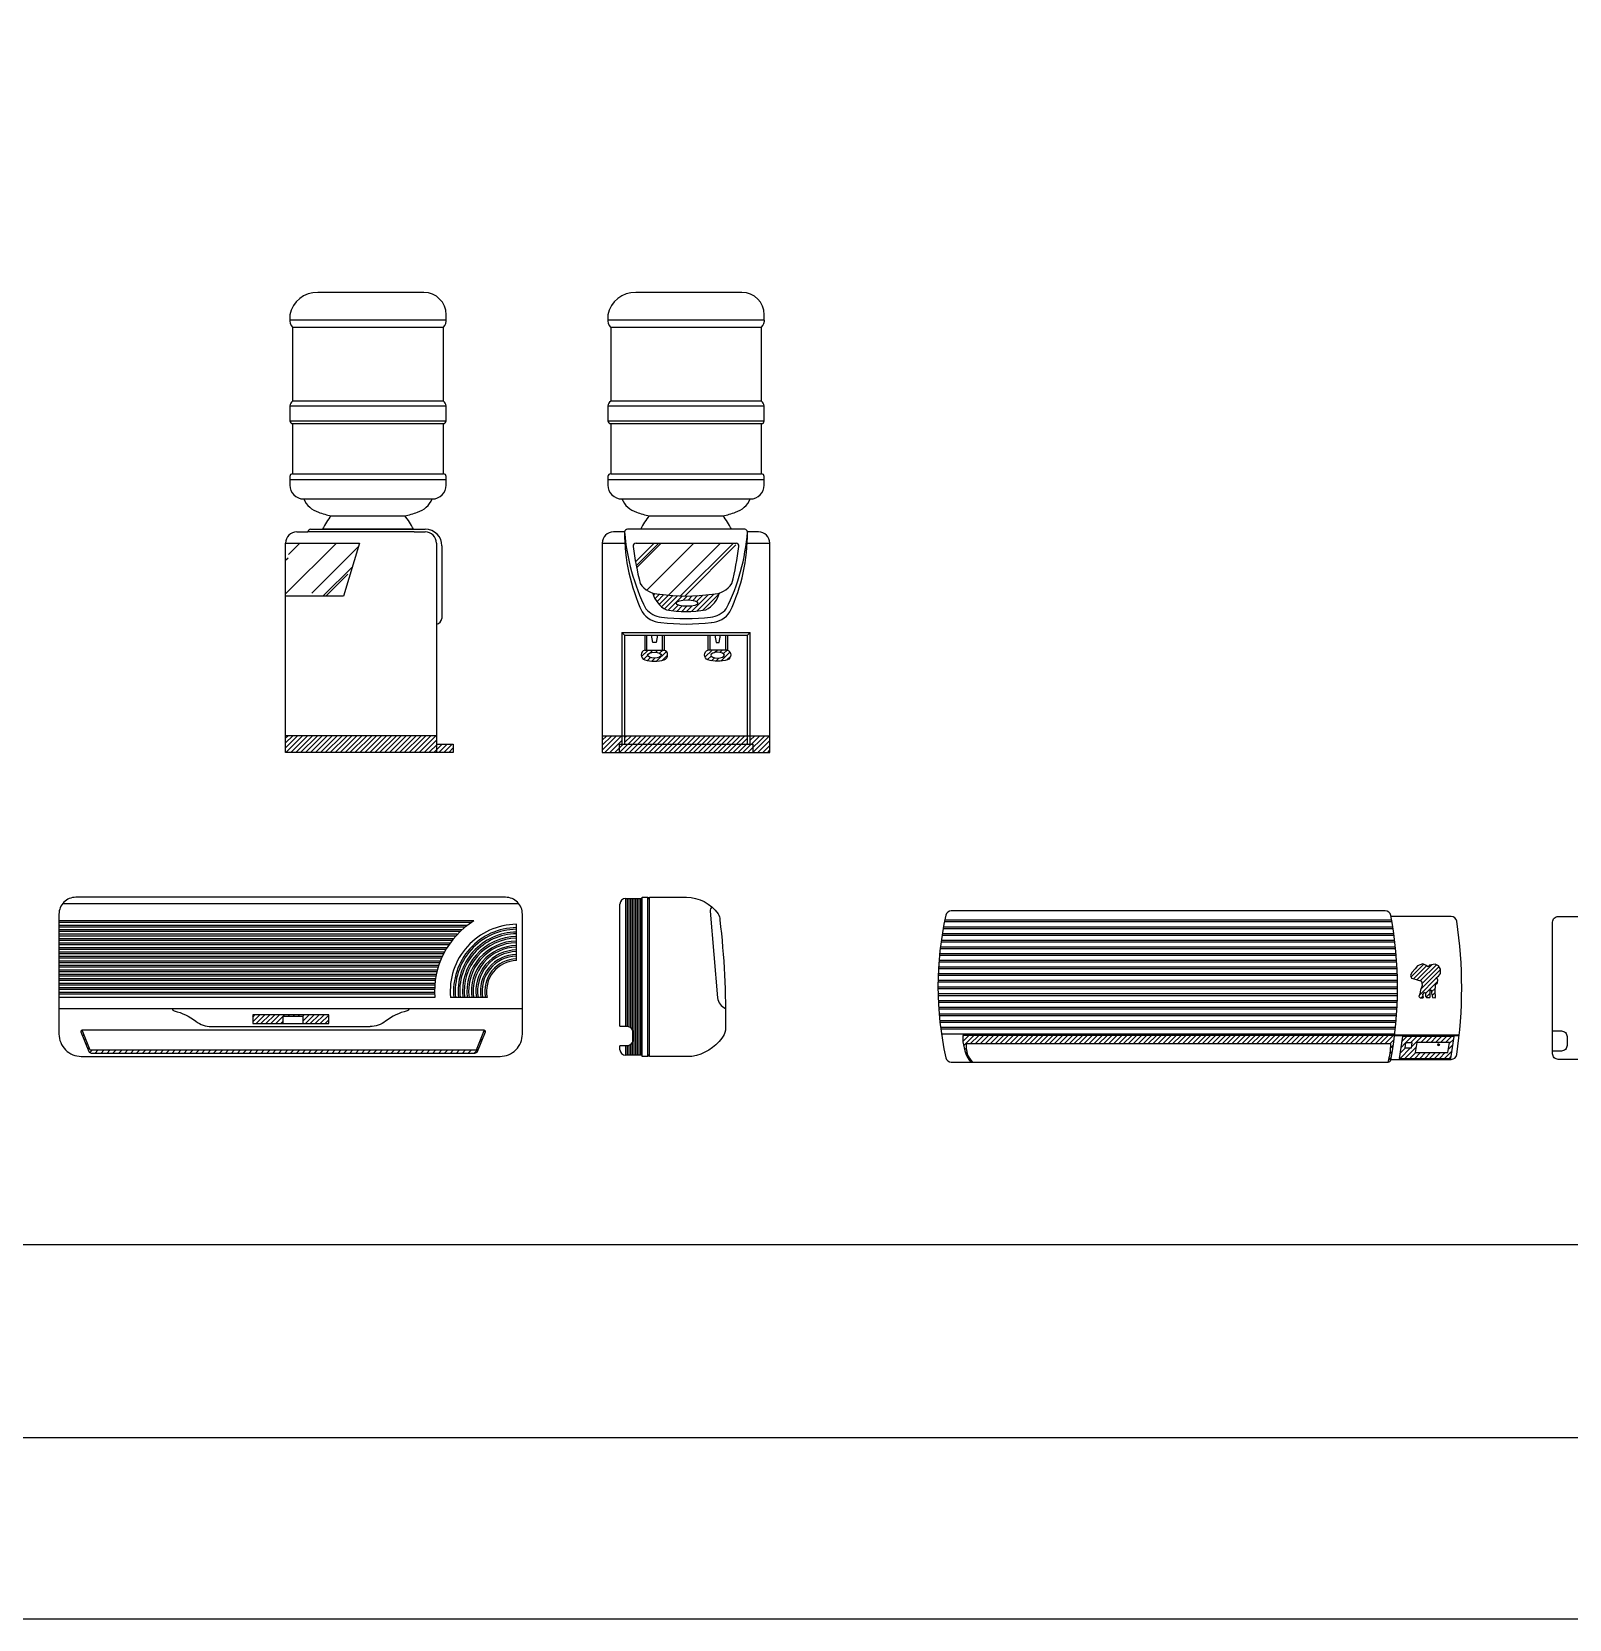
# Model space of a CAD drawing. Header units: inches. Extents: x 11.8 to 54.3, y 10.8 to 35.6.
# Drawn here: x 43.383 to 46.136, y 10.827 to 13.671 of the extents above; entities that cross this region are included whole.
import ezdxf

# ---------------------------------------------------------------- set-up
doc = ezdxf.new("R2010")
doc.units = ezdxf.units.IN
doc.header["$MEASUREMENT"] = 0
for name, color, linetype in [('02', 2, 'Continuous'), ('1', 1, 'Continuous'), ('8', 8, 'Continuous'), ('kadrbm', 4, 'Continuous')]:
    doc.layers.add(name, color=color, linetype=linetype)
pattern_1 = [(45, (-3.087004, 16.175653), (-0.0044194174, 0.0044194174), [])]
pattern_2 = [(45, (-3.848631, 14.00737), (-0.0044194174, 0.0044194174), [])]

# ---------------------------------------------------------------- blocks, each defined once
blk = doc.blocks.new('kadrbm')
at = {"layer": 'kadrbm', "color": 4}
blk.add_lwpolyline([(0, 0), (0, 24.7972), (21, 24.7972), (21, 0), (0, 0)], close=True, dxfattribs=at)
blk.add_lwpolyline([(20.6631, 0.3257), (20.6631, 24.4603), (0.3369, 24.4603), (0.3369, 0.3257), (20.6631, 0.3257)], dxfattribs=at)

msp = doc.modelspace()

# ---------------------------------------------------------------- hatches: boundary and pattern name
at = {"layer": '8'}
h = msp.add_hatch(dxfattribs=at)
h.set_pattern_fill('AR-RROOF', color=256, scale=0.075, angle=45, style=0)
h.set_pattern_definition([(45, (-4.15325, 16.17565), (0.06363961, 0.16970563), [1.125, -0.15, 0.375, -0.075]), (45, (-4.10923, 16.2727), (-0.1235669, 0.0175009), [0.225, -0.02475, 0.45, -0.05625]), (45, (-4.171814, 16.24725), (0.24023953, 0.31130376), [0.6, -0.105, 0.3, -0.075])])
h.paths.add_polyline_path([(43.9408, 12.6601), (43.9693, 12.7548), (43.8373, 12.7548), (43.8373, 12.6601)])
h = msp.add_hatch(dxfattribs=at)
h.set_pattern_fill('AR-RROOF', color=256, scale=0.075, angle=45, style=0)
h.set_pattern_definition([(45, (-3.087004, 16.17565), (0.06363961, 0.16970563), [1.125, -0.15, 0.375, -0.075]), (45, (-3.04299, 16.2727), (-0.1235669, 0.0175009), [0.225, -0.02475, 0.45, -0.05625]), (45, (-3.105565, 16.24725), (0.24023953, 0.31130376), [0.6, -0.105, 0.3, -0.075])])
h.paths.add_polyline_path([(44.6016, 12.6636, 0.256774), (44.6365, 12.6826, 0.033584), (44.649, 12.7495, 0.434257), (44.644, 12.7548), (44.4648, 12.7548, 0.434257), (44.4598, 12.7495, 0.033584), (44.4723, 12.6826, 0.256774), (44.5072, 12.6636, 0.074895)])
h = msp.add_hatch(dxfattribs=at)
h.set_pattern_fill('ANSI31', color=256, scale=0.05, style=0)
h.set_pattern_definition(pattern_1)
h.paths.add_polyline_path([(44.5072, 12.6636, -0.078965), (44.4944, 12.6656, 0.201667), (44.5191, 12.6351, 0.079123), (44.5897, 12.6351, 0.201667), (44.6144, 12.6656, -0.078965), (44.6016, 12.6636, -0.074895)])
edge = h.paths.add_edge_path(flags=16)
edge.add_ellipse((44.5562, 12.6473), major_axis=(-0.0193, 0), ratio=0.293828, start_angle=0, end_angle=360)
h = msp.add_hatch(dxfattribs=at)
h.set_pattern_fill('ANSI31', color=256, scale=0.05, style=0)
h.set_pattern_definition(pattern_1)
h.paths.add_polyline_path([(44.5153, 12.5633), (44.4803, 12.5633, 0.705671), (44.4803, 12.5458, 0.151671), (44.5153, 12.5458, 0.705671)])
edge = h.paths.add_edge_path(flags=16)
edge.add_ellipse((44.4979, 12.5541), major_axis=(-0.0123, 0), ratio=0.428152, start_angle=0, end_angle=360)
h = msp.add_hatch(dxfattribs=at)
h.set_pattern_fill('ANSI31', color=256, scale=0.05, style=0)
h.set_pattern_definition(pattern_1)
h.paths.add_polyline_path([(44.5935, 12.5458, 0.151671), (44.6285, 12.5458, 0.705671), (44.6285, 12.5633), (44.5935, 12.5633, 0.705671)])
edge = h.paths.add_edge_path(flags=16)
edge.add_ellipse((44.6109, 12.5541), major_axis=(0.0123, 0), ratio=0.428152, start_angle=0, end_angle=360, ccw=False)
h = msp.add_hatch(dxfattribs=at)
h.set_pattern_fill('ANSI31', color=256, scale=0.05, style=0)
h.set_pattern_definition([(45, (-4.153252, 16.175653), (-0.0044194174, 0.0044194174), [])])
h.paths.add_polyline_path([(44.1073, 12.3798), (44.1073, 12.4098), (43.8373, 12.4098), (43.8373, 12.3798)])
h.paths.add_polyline_path([(44.1073, 12.3948), (44.1073, 12.3798), (44.1373, 12.3798), (44.1373, 12.3948)])
h = msp.add_hatch(dxfattribs=at)
h.set_pattern_fill('ANSI31', color=256, scale=0.05, style=0)
h.set_pattern_definition(pattern_1)
h.paths.add_polyline_path([(44.6644, 12.3948), (44.6644, 12.4098), (44.4444, 12.4098), (44.4444, 12.3948)])
h.paths.add_polyline_path([(44.4344, 12.3948), (44.4344, 12.3798), (44.6744, 12.3798), (44.6744, 12.3948)])
h.paths.add_polyline_path([(44.6694, 12.4098), (44.6694, 12.3948), (44.6744, 12.3948), (44.6744, 12.3798), (44.7044, 12.3798), (44.7044, 12.4098)])
h.paths.add_polyline_path([(44.4344, 12.3798), (44.4344, 12.3948), (44.4394, 12.3948), (44.4394, 12.4098), (44.4044, 12.4098), (44.4044, 12.3798)])
h = msp.add_hatch(dxfattribs=at)
h.set_pattern_fill('ANSI31', color=256, scale=0.045, style=0)
h.set_pattern_definition([(45, (-3.848631, 14.00737), (-0.00397747564, 0.00397747564), [])])
h.paths.add_polyline_path([(45.8983, 11.9763), (45.9022, 11.9788), (45.9057, 11.984), (45.9055, 11.9917), (45.9018, 11.9975), (45.8958, 12.0005), (45.8862, 11.9984), (45.8833, 11.9957), (45.8789, 11.9988), (45.8737, 12.0013), (45.8646, 11.9973), (45.86, 11.9919), (45.8544, 11.9857), (45.8521, 11.9803), (45.8539, 11.9753), (45.8618, 11.9732), (45.8714, 11.9697), (45.8729, 11.9624), (45.87, 11.9541), (45.8687, 11.947), (45.8666, 11.9423), (45.8691, 11.9402), (45.8741, 11.94), (45.8752, 11.941), (45.8741, 11.9462), (45.8762, 11.9489), (45.877, 11.9504), (45.8789, 11.9491), (45.8789, 11.9429), (45.8804, 11.9408), (45.8864, 11.9408), (45.8872, 11.9419), (45.8872, 11.946), (45.887, 11.9527), (45.887, 11.9552), (45.8893, 11.9534), (45.8897, 11.9487), (45.891, 11.9435), (45.8912, 11.9406), (45.8958, 11.94), (45.8968, 11.9414), (45.8962, 11.9516), (45.8966, 11.9639), (45.9001, 11.9668), (45.9007, 11.9726)])
h = msp.add_hatch(dxfattribs=at)
h.set_pattern_fill('ANSI31', color=256, scale=0.05, style=0)
h.set_pattern_definition([(45, (-3.80529, 14.9421845), (-0.0044194174, 0.0044194174), [])])
h.paths.add_polyline_path([(43.9144, 11.9098), (43.7783, 11.9098), (43.7783, 11.894), (43.8322, 11.894), (43.8322, 11.9068), (43.8687, 11.9068), (43.8687, 11.894), (43.9144, 11.894)])
h = msp.add_hatch(dxfattribs=at)
h.set_pattern_fill('ANSI31', color=256, scale=0.06, style=0)
h.set_pattern_definition([(45, (-3.80529, 14.9421845), (-0.0053033009, 0.0053033009), [])])
h.paths.add_polyline_path([(43.4872, 11.8461), (43.4729, 11.8818, 0.605652), (43.4706, 11.8792), (43.4845, 11.8442, 0.307222), (43.4892, 11.8411), (44.1764, 11.8411, 0.307222), (44.1811, 11.8442), (44.195, 11.8792, 0.605652), (44.1926, 11.8818), (44.1784, 11.8461)])
h = msp.add_hatch(dxfattribs=at)
h.set_pattern_fill('ANSI31', color=256, scale=0.05, style=0)
h.set_pattern_definition(pattern_2)
h.paths.add_polyline_path([(45.8235, 11.8726), (45.7736, 11.8726), (45.7736, 11.8576), (45.8165, 11.8576, -0.071865), (45.8119, 11.8249), (45.8119, 11.8249, 0.359452), (45.8168, 11.829, 0.015578)])
h.paths.add_polyline_path([(45.7736, 11.8726), (45.0503, 11.8726, 0.157014), (45.0609, 11.8298, 0.19985), (45.0671, 11.8249), (45.0672, 11.8249, -0.218782), (45.0563, 11.8576), (45.7736, 11.8576)])
h = msp.add_hatch(dxfattribs=at)
h.set_pattern_fill('ANSI31', color=256, scale=0.05, style=0)
h.set_pattern_definition(pattern_2)
h.paths.add_polyline_path([(45.8375, 11.8707), (45.8315, 11.8317), (45.9243, 11.8317), (45.9303, 11.8707)])
h.paths.add_polyline_path([(45.9217, 11.8601), (45.9187, 11.8421), (45.8601, 11.8421), (45.8631, 11.8601)], flags=16)
h.paths.add_polyline_path([(45.9036, 11.8562, -1), (45.9007, 11.8562, -1)], flags=0)
h.paths.add_polyline_path([(45.9027, 11.8562, -1), (45.9017, 11.8562, -1)], flags=0)
h.paths.add_polyline_path([(45.855, 11.8594), (45.8535, 11.8504), (45.8415, 11.8504), (45.843, 11.8594)], flags=16)
h.paths.add_polyline_path([(45.8817, 11.8433), (45.9147, 11.8433), (45.9147, 11.8586), (45.8817, 11.8586)], flags=8)
h = msp.add_hatch(dxfattribs=at)
h.set_pattern_fill('ANSI31', color=256, scale=0.001, style=0)
h.set_pattern_definition([(45, (-2.11113219, 16.63251356), (-8.838834765e-05, 8.838834765e-05), [])])
h.paths.add_polyline_path([(45.9007, 11.8562, 1), (45.9036, 11.8562, 1)])
h.paths.add_polyline_path([(45.9027, 11.8562, -1), (45.9017, 11.8562, -1)], flags=16)

# ---------------------------------------------------------------- linework, layer by layer
at = {"layer": '02'}
for p, q in [((44.0848, 13.204), (43.8948, 13.204)), ((44.6544, 13.204), (44.4644, 13.204)), ((43.8446, 13.1549), (44.125, 13.1549)), ((43.8448, 13.164), (43.8448, 13.1569)), ((43.8498, 13.1417), (44.1198, 13.1417)), ((43.8498, 13.1417), (43.8498, 13.009)), ((44.1198, 13.009), (44.1198, 13.1417)), ((44.1248, 13.1569), (44.1248, 13.164)), ((44.4142, 13.1549), (44.6946, 13.1549)), ((44.4144, 13.164), (44.4144, 13.1569)), ((44.4194, 13.1417), (44.4194, 13.009)), ((44.4194, 13.1417), (44.6894, 13.1417)), ((44.6894, 13.009), (44.6894, 13.1417)), ((44.6944, 13.1569), (44.6944, 13.164)), ((43.8448, 13.001), (44.1248, 13.001)), ((43.8448, 13.001), (43.8448, 12.974)), ((44.1198, 13.009), (43.8498, 13.009)), ((44.1248, 12.974), (44.1248, 13.001)), ((44.4144, 13.001), (44.4144, 12.974)), ((44.4144, 13.001), (44.6944, 13.001)), ((44.6894, 13.009), (44.4194, 13.009)), ((44.6944, 12.974), (44.6944, 13.001)), ((43.8448, 12.974), (44.1248, 12.974)), ((44.4144, 12.974), (44.6944, 12.974)), ((43.8498, 12.969), (44.1198, 12.969)), ((43.8498, 12.969), (43.8498, 12.879)), ((44.1198, 12.879), (44.1198, 12.969)), ((44.4194, 12.969), (44.4194, 12.879)), ((44.4194, 12.969), (44.6894, 12.969)), ((44.6894, 12.879), (44.6894, 12.969)), ((43.8448, 12.874), (43.8448, 12.859)), ((43.8448, 12.869), (44.1248, 12.869)), ((43.8498, 12.879), (44.1198, 12.879)), ((44.1248, 12.859), (44.1248, 12.874)), ((44.4144, 12.874), (44.4144, 12.859)), ((44.4144, 12.869), (44.6944, 12.869)), ((44.4194, 12.879), (44.6894, 12.879)), ((44.6944, 12.859), (44.6944, 12.874)), ((43.8698, 12.834), (44.0998, 12.834)), ((44.4394, 12.834), (44.6694, 12.834)), ((43.919, 12.804), (44.0505, 12.804)), ((44.4886, 12.804), (44.6202, 12.804)), ((43.8573, 12.7748), (43.8773, 12.7748)), ((44.0673, 12.7748), (43.8773, 12.7748)), ((43.8823, 12.7798), (44.0873, 12.7798)), ((44.0661, 12.7798), (43.9034, 12.7798)), ((44.0673, 12.7748), (44.0873, 12.7748)), ((44.4444, 12.7748), (44.4244, 12.7748)), ((44.6594, 12.7798), (44.4494, 12.7798)), ((44.6357, 12.7798), (44.4731, 12.7798)), ((44.6844, 12.7748), (44.6644, 12.7748)), ((43.8373, 12.3798), (43.8373, 12.7548)), ((44.1073, 12.7548), (44.1073, 12.3798)), ((44.1173, 12.7498), (44.1173, 12.6198)), ((44.4044, 12.7548), (44.4448, 12.7548)), ((44.4044, 12.7548), (44.4044, 12.3798)), ((44.4648, 12.7548), (44.644, 12.7548)), ((44.664, 12.7548), (44.7044, 12.7548)), ((44.7044, 12.3798), (44.7044, 12.7548)), ((44.4394, 12.5948), (44.4394, 12.3948)), ((44.4444, 12.5898), (44.4394, 12.5948)), ((44.4394, 12.5948), (44.6694, 12.5948)), ((44.4444, 12.5898), (44.4444, 12.3948)), ((44.4444, 12.5898), (44.6644, 12.5898)), ((44.4803, 12.5898), (44.4803, 12.5633)), ((44.4838, 12.5898), (44.4838, 12.5633)), ((44.5118, 12.5898), (44.5118, 12.5633)), ((44.5153, 12.5898), (44.5153, 12.5633)), ((44.5935, 12.5898), (44.5935, 12.5633)), ((44.597, 12.5898), (44.597, 12.5633)), ((44.625, 12.5898), (44.625, 12.5633)), ((44.6285, 12.5898), (44.6285, 12.5633)), ((44.6694, 12.5948), (44.6644, 12.5898)), ((44.6644, 12.3948), (44.6644, 12.5898)), ((44.6694, 12.3948), (44.6694, 12.5948)), ((44.4803, 12.5633), (44.5153, 12.5633)), ((44.6285, 12.5633), (44.5935, 12.5633)), ((44.1073, 12.4098), (43.8373, 12.4098)), ((44.4044, 12.4098), (44.7044, 12.4098)), ((44.1373, 12.3798), (43.8373, 12.3798)), ((44.1073, 12.3948), (44.1373, 12.3948)), ((44.1373, 12.3948), (44.1373, 12.3798)), ((44.4044, 12.3798), (44.7044, 12.3798)), ((44.4344, 12.3948), (44.4344, 12.3798)), ((44.4344, 12.3948), (44.6744, 12.3948)), ((44.6744, 12.3798), (44.6744, 12.3948)), ((44.446, 12.1182), (44.446, 11.8892)), ((44.446, 12.1182), (44.476, 12.1182)), ((44.449, 12.1182), (44.449, 11.8892)), ((44.452, 12.1182), (44.452, 11.8886)), ((44.455, 12.1182), (44.455, 11.8868)), ((44.458, 12.1182), (44.458, 11.8825)), ((44.461, 12.1182), (44.461, 11.8372)), ((44.464, 12.1182), (44.464, 11.8372)), ((44.467, 12.1182), (44.467, 11.8372)), ((44.47, 12.1182), (44.47, 11.8372)), ((44.473, 12.1182), (44.473, 11.8372)), ((44.476, 12.1202), (44.486, 12.1202)), ((44.476, 12.1182), (44.476, 12.1202)), ((44.476, 11.8372), (44.476, 12.1182)), ((44.486, 11.8352), (44.486, 12.1202)), ((44.486, 12.1202), (44.486, 12.1182)), ((44.486, 12.1182), (44.489, 12.1182)), ((44.489, 12.1182), (44.489, 12.1202)), ((43.4383, 12.1094), (44.2544, 12.1094)), ((44.436, 11.8892), (44.436, 12.1082)), ((44.1743, 12.0779), (43.4313, 12.0779)), ((44.1696, 12.0749), (43.4313, 12.0749)), ((44.1626, 12.0699), (43.4313, 12.0699)), ((44.1588, 12.0669), (43.4313, 12.0669)), ((44.1529, 12.0619), (43.4313, 12.0619)), ((44.2506, 12.0068), (44.2506, 12.0719)), ((45.0149, 12.0646), (45.8205, 12.0646)), ((45.0155, 12.0676), (45.8201, 12.0676)), ((45.0172, 12.0766), (45.8186, 12.0766)), ((45.0178, 12.0796), (45.8181, 12.0796)), ((44.1497, 12.0589), (43.4313, 12.0589)), ((44.1447, 12.0539), (43.4313, 12.0539)), ((44.1419, 12.0509), (43.4313, 12.0509)), ((44.1376, 12.0459), (43.4313, 12.0459)), ((44.1352, 12.0429), (43.4313, 12.0429)), ((44.1315, 12.0379), (43.4313, 12.0379)), ((44.1294, 12.0349), (43.4313, 12.0349)), ((45.0111, 12.0406), (45.8238, 12.0406)), ((45.0115, 12.0436), (45.8234, 12.0436)), ((45.0129, 12.0526), (45.8223, 12.0526)), ((45.0134, 12.0556), (45.8219, 12.0556)), ((44.1262, 12.0299), (43.4313, 12.0299)), ((44.1244, 12.0269), (43.4313, 12.0269)), ((44.1215, 12.0219), (43.4313, 12.0219)), ((44.12, 12.0189), (43.4313, 12.0189)), ((44.1176, 12.0139), (43.4313, 12.0139)), ((44.1162, 12.0109), (43.4313, 12.0109)), ((44.1142, 12.0059), (43.4313, 12.0059)), ((45.0073, 12.0046), (45.8271, 12.0046)), ((45.0075, 12.0076), (45.8269, 12.0076)), ((45.0083, 12.0166), (45.8262, 12.0166)), ((45.0086, 12.0196), (45.8259, 12.0196)), ((45.0096, 12.0286), (45.8251, 12.0286)), ((45.01, 12.0316), (45.8248, 12.0316)), ((44.113, 12.0029), (43.4313, 12.0029)), ((44.1113, 11.9979), (43.4313, 11.9979)), ((44.1103, 11.9949), (43.4313, 11.9949)), ((44.1089, 11.9899), (43.4313, 11.9899)), ((44.1081, 11.9869), (43.4313, 11.9869)), ((44.107, 11.9819), (43.4313, 11.9819)), ((44.1064, 11.9789), (43.4313, 11.9789)), ((45.006, 11.9806), (45.8283, 11.9806)), ((45.0061, 11.9836), (45.8282, 11.9836)), ((45.0065, 11.9926), (45.8278, 11.9926)), ((45.0067, 11.9956), (45.8276, 11.9956)), ((44.1056, 11.9739), (43.4313, 11.9739)), ((44.1052, 11.9709), (43.4313, 11.9709)), ((44.1046, 11.9659), (43.4313, 11.9659)), ((44.1044, 11.9629), (43.4313, 11.9629)), ((44.1041, 11.9579), (43.4313, 11.9579)), ((44.104, 11.9549), (43.4313, 11.9549)), ((44.104, 11.9499), (43.4313, 11.9499)), ((44.104, 11.9469), (43.4313, 11.9469)), ((45.0056, 11.9596), (45.8286, 11.9596)), ((45.0056, 11.9566), (45.8286, 11.9566)), ((45.0057, 11.9716), (45.8285, 11.9716)), ((45.0057, 11.9686), (45.8285, 11.9686)), ((45.0058, 11.9476), (45.8286, 11.9476)), ((44.1044, 11.9409), (43.4313, 11.9409)), ((43.4313, 11.9211), (44.2613, 11.9211)), ((44.1981, 11.9409), (44.1325, 11.9409)), ((45.0058, 11.9446), (45.8285, 11.9446)), ((45.0062, 11.9356), (45.8283, 11.9356)), ((45.0063, 11.9326), (45.8282, 11.9326)), ((45.0068, 11.9236), (45.8278, 11.9236)), ((45.007, 11.9206), (45.8276, 11.9206)), ((45.0077, 11.9116), (45.8271, 11.9116)), ((45.0079, 11.9086), (45.8269, 11.9086)), ((45.0088, 11.8996), (45.8262, 11.8996)), ((45.0091, 11.8966), (45.826, 11.8966)), ((43.7043, 11.8887), (43.9884, 11.8887)), ((45.0101, 11.8876), (45.8251, 11.8876)), ((45.0105, 11.8846), (45.8248, 11.8846)), ((45.0118, 11.8756), (45.8238, 11.8756)), ((45.8235, 11.8736), (45.9393, 11.8736)), ((45.8235, 11.8726), (45.9392, 11.8726)), ((44.436, 11.8472), (44.436, 11.8542)), ((44.446, 11.8542), (44.446, 11.8372)), ((44.476, 11.8372), (44.446, 11.8372)), ((44.449, 11.8542), (44.449, 11.8372)), ((44.452, 11.8548), (44.452, 11.8372)), ((44.455, 11.8566), (44.455, 11.8372)), ((44.458, 11.8609), (44.458, 11.8372)), ((44.476, 11.8352), (44.476, 11.8372)), ((44.486, 11.8352), (44.476, 11.8352)), ((44.486, 11.8372), (44.486, 11.8352)), ((44.489, 11.8372), (44.486, 11.8372)), ((44.489, 11.8352), (44.489, 11.8372))]:
    msp.add_line(p, q, dxfattribs=at)
for points in [[(44.4444, 12.7748, 0.096647), (44.4823, 12.6372, 0.19866), (44.5104, 12.6224, 0.05775), (44.5984, 12.6224, 0.19866), (44.6265, 12.6372, 0.096647), (44.6644, 12.7748, 0.111764)], [(44.4598, 12.749, 0.033337), (44.4723, 12.6826, 0.256774), (44.5072, 12.6636, 0.074895), (44.6016, 12.6636, 0.256774), (44.6365, 12.6826, 0.033337), (44.649, 12.749, 0.046877)], [(44.4944, 12.6656, 0.201667), (44.5191, 12.6351, 0.079123), (44.5897, 12.6351, 0.201667), (44.6144, 12.6656, 0.201667)], [(44.4803, 12.5633, 0.705671), (44.4803, 12.5458, 0.151671), (44.5153, 12.5458, 0.705671), (44.5153, 12.5633, 0.365329)], [(44.6285, 12.5633, -0.705671), (44.6285, 12.5458, -0.151671), (44.5935, 12.5458, -0.705671), (44.5935, 12.5633, -0.365329)], [(44.6005, 12.1034, 0.157064), (44.5976, 12.0953), (44.6108, 11.9403, 0.272296), (44.6251, 11.9211)], [(45.8166, 12.0877, 0.361261), (45.8068, 12.0959), (45.0294, 12.0959, 0.351592), (45.0196, 12.088, 0.109846), (45.0196, 11.8327, 0.351592), (45.0294, 11.8249), (45.8119, 11.8249, 0.359451), (45.8168, 11.829)], [(45.817, 11.8299), (45.925, 11.8299, 0.372229), (45.9349, 11.8384, 0.072848), (45.9349, 12.0773, 0.372229), (45.925, 12.0859), (45.817, 12.0859)], [(46.21, 11.8299), (46.1165, 11.8299, -0.414214), (46.1065, 11.8399), (46.1065, 12.0759, -0.414214), (46.1165, 12.0859), (46.21, 12.0859)], [(43.6348, 11.9211, 0.37597), (43.6379, 11.9167, -0.104344), (43.6764, 11.8983, 0.161432), (43.7043, 11.8887, 0.161432)], [(44.0579, 11.9211, -0.37597), (44.0547, 11.9167, 0.104344), (44.0163, 11.8983, -0.161432), (43.9884, 11.8887, -0.161432)], [(43.4706, 11.8792), (43.4845, 11.8442, 0.307222), (43.4892, 11.8411), (44.1764, 11.8411, 0.307222), (44.1811, 11.8442), (44.195, 11.8792, 0.529962), (44.1931, 11.8819), (43.4725, 11.8819)], [(44.436, 11.8892), (44.4486, 11.8892, -0.414214), (44.4586, 11.8792), (44.4586, 11.8642, -0.414214), (44.4486, 11.8542), (44.436, 11.8542)], [(45.8235, 11.8726), (45.0503, 11.8726, 0.157014), (45.0609, 11.8298, 0.19985), (45.0671, 11.8249)], [(46.1065, 11.8807), (46.1222, 11.8807, -0.414214), (46.1322, 11.8707), (46.1322, 11.8547, -0.414214), (46.1222, 11.8447), (46.1065, 11.8447)], [(45.8119, 11.8249, 0.071865), (45.8165, 11.8576), (45.0563, 11.8576, 0.218782), (45.0672, 11.8249)]]:
    msp.add_lwpolyline(points, format="xyb", dxfattribs=at)
for points in [[(43.8373, 12.7548), (43.9693, 12.7548), (43.9408, 12.6601), (43.8373, 12.6601)], [(44.503, 12.5898), (44.5007, 12.5766), (44.4949, 12.5766), (44.4926, 12.5898)], [(44.6058, 12.5898), (44.6081, 12.5766), (44.6139, 12.5766), (44.6162, 12.5898)], [(45.8968, 11.9414), (45.8962, 11.9516), (45.8966, 11.9639), (45.9001, 11.9668), (45.9007, 11.9726), (45.8983, 11.9763), (45.9022, 11.9788), (45.9057, 11.984), (45.9055, 11.9917), (45.9018, 11.9975), (45.8958, 12.0005), (45.8862, 11.9984), (45.8833, 11.9957), (45.8789, 11.9988), (45.8737, 12.0013), (45.8646, 11.9973), (45.86, 11.9919), (45.8544, 11.9857), (45.8521, 11.9803), (45.8539, 11.9753), (45.8618, 11.9732), (45.8714, 11.9697), (45.8729, 11.9624), (45.87, 11.9541), (45.8687, 11.947), (45.8666, 11.9423), (45.8691, 11.9402), (45.8741, 11.94), (45.8752, 11.941), (45.8741, 11.9462), (45.8762, 11.9489), (45.877, 11.9504), (45.8789, 11.9491), (45.8789, 11.9429), (45.8804, 11.9408), (45.8864, 11.9408), (45.8872, 11.9419), (45.8872, 11.946), (45.887, 11.9527), (45.887, 11.9552), (45.8893, 11.9534), (45.8897, 11.9487), (45.891, 11.9435), (45.8912, 11.9406), (45.8958, 11.94), (45.8968, 11.9414)], [(44.1927, 11.8819), (44.1784, 11.8461), (43.4872, 11.8461), (43.4729, 11.8819)]]:
    msp.add_lwpolyline(points, dxfattribs=at)
for points in [[(43.4713, 11.8352), (44.2213, 11.8352, 0.414214), (44.2613, 11.8752), (44.2613, 12.0902, 0.414214), (44.2313, 12.1202), (43.4613, 12.1202, 0.414214), (43.4313, 12.0902), (43.4313, 11.8752, 0.414214)], [(44.6118, 12.0907, -0.117513), (44.615, 12.0799, -0.03289), (44.625, 11.8819, -0.134208), (44.6187, 11.8681, -0.196169), (44.565, 11.8352), (44.489, 11.8352), (44.489, 12.1202), (44.555, 12.1202, -0.246879)]]:
    msp.add_lwpolyline(points, format="xyb", close=True, dxfattribs=at)
for points in [[(43.7783, 11.894), (43.9144, 11.894), (43.9144, 11.9098), (43.7783, 11.9098)], [(43.8322, 11.894), (43.8687, 11.894), (43.8687, 11.9068), (43.8322, 11.9068)], [(45.8315, 11.8317), (45.9243, 11.8317), (45.9303, 11.8707), (45.8375, 11.8707)], [(45.8415, 11.8504), (45.8535, 11.8504), (45.855, 11.8594), (45.843, 11.8594)], [(45.8601, 11.8421), (45.9187, 11.8421), (45.9217, 11.8601), (45.8631, 11.8601)]]:
    msp.add_lwpolyline(points, close=True, dxfattribs=at)
for radius in [0.00142, 0.0005]:
    msp.add_circle((45.9022, 11.8562), radius, dxfattribs=at)
for centre, radius, start, end in [((43.8934, 13.1544), 0.0496, 88.4608, 168.8588), ((44.0848, 13.164), 0.04, 0, 90), ((44.4631, 13.1544), 0.0496, 88.4608, 168.8588), ((44.6544, 13.164), 0.04, 0, 90), ((43.8629, 13.1545), 0.0183, 172.286, 224.1463), ((44.1083, 13.1539), 0.0168, 313.3064, 10.2612), ((44.4325, 13.1545), 0.0183, 172.286, 224.1463), ((44.6779, 13.1539), 0.0168, 313.3064, 10.2612), ((43.8565, 12.9992), 0.0119, 124.6258, 171.3634), ((44.113, 12.9992), 0.0119, 8.6366, 55.3742), ((44.4262, 12.9992), 0.0119, 124.6258, 171.3634), ((44.6826, 12.9992), 0.0119, 8.6366, 55.3742), ((43.8502, 12.9744), 0.00542, 184.2993, 265.7007), ((44.1193, 12.9744), 0.00542, 274.2993, 355.7007), ((44.4198, 12.9744), 0.00542, 184.2993, 265.7007), ((44.689, 12.9744), 0.00542, 274.2993, 355.7007), ((43.8498, 12.874), 0.005, 90, 180), ((43.8698, 12.859), 0.025, 180, 270), ((44.0998, 12.859), 0.025, 270, 0), ((44.1198, 12.874), 0.005, 0, 90), ((44.4194, 12.874), 0.005, 90, 180), ((44.4394, 12.859), 0.025, 180, 270), ((44.6694, 12.859), 0.025, 270, 0), ((44.6894, 12.874), 0.005, 0, 90), ((43.9088, 12.8512), 0.0427, 203.8421, 252.4898), ((44.0607, 12.8512), 0.0427, 287.5102, 336.1579), ((44.4785, 12.8512), 0.0427, 203.8421, 252.4898), ((44.6303, 12.8512), 0.0427, 287.5102, 336.1579), ((43.9308, 12.8893), 0.0861, 246.1625, 262.1444), ((43.9963, 12.7371), 0.1022, 139.1236, 155.2786), ((44.0387, 12.8893), 0.0861, 277.8556, 293.8375), ((43.9732, 12.7371), 0.1022, 24.7214, 40.8764), ((44.5004, 12.8893), 0.0861, 246.1625, 262.1444), ((44.566, 12.7371), 0.1022, 139.1236, 155.2786), ((44.6084, 12.8893), 0.0861, 277.8556, 293.8375), ((44.5428, 12.7371), 0.1022, 24.7214, 40.8764), ((43.8573, 12.7548), 0.02, 90, 180), ((43.8823, 12.7748), 0.005, 90, 180), ((44.0873, 12.7498), 0.03, 0, 90), ((44.0873, 12.7548), 0.02, 0, 90), ((44.4244, 12.7548), 0.02, 90, 180), ((44.4494, 12.7748), 0.005, 90, 180), ((44.7731, 12.772), 0.3287, 179.5002, 205.2247), ((44.3357, 12.772), 0.3287, 334.7753, 0.4998), ((44.6594, 12.7748), 0.005, 0, 90), ((44.6844, 12.7548), 0.02, 0, 90), ((44.4648, 12.7498), 0.005, 90, 189.6485), ((44.644, 12.7498), 0.005, 350.3515, 90), ((44.512, 12.6558), 0.0434, 213.3982, 266.2117), ((44.5968, 12.6558), 0.0434, 273.7883, 326.6018), ((44.1053, 12.6218), 0.0121, 279.1851, 350.8149), ((44.5544, 13.0017), 0.3918, 263.3612, 276.6388), ((44.446, 12.1082), 0.01, 90, 180), ((44.252, 11.9519), 0.148, 121.6476, 184.2599), ((44.252, 11.9519), 0.12, 90.6322, 185.2564), ((44.252, 11.9519), 0.114, 90.6655, 185.5338), ((44.252, 11.9519), 0.111, 90.6835, 185.6839), ((45.1194, 11.9579), 0.7092, 349.5271, 10.5487), ((44.252, 11.9519), 0.106, 90.7157, 185.9529), ((44.252, 11.9519), 0.103, 90.7366, 186.127), ((44.252, 11.9519), 0.098, 90.7742, 186.4409), ((44.252, 11.9519), 0.095, 90.7986, 186.6452), ((44.252, 11.9519), 0.09, 90.843, 187.0162), ((44.252, 11.9519), 0.087, 90.8721, 187.2594), ((44.252, 11.9519), 0.082, 90.9252, 187.7046), ((44.252, 11.9519), 0.079, 90.9604, 187.9991), ((44.252, 11.9519), 0.074, 91.0253, 188.5435), ((44.252, 11.9519), 0.071, 91.0686, 188.9074), ((44.252, 11.9519), 0.066, 91.1496, 189.5883), ((44.252, 11.9519), 0.063, 91.2043, 190.0495), ((44.252, 11.9519), 0.058, 91.3082, 190.9261), ((44.252, 11.9519), 0.055, 91.3795, 191.53), ((43.4725, 11.8799), 0.002, 90, 201.6876), ((44.446, 11.8472), 0.01, 180, 270)]:
    msp.add_arc(centre, radius, start, end, dxfattribs=at)
for centre, major_axis, ratio in [((44.5562, 12.6473), (-0.0193, 0), 0.293828), ((44.4979, 12.5541), (-0.0123, 0), 0.428152)]:
    msp.add_ellipse(centre, major_axis=major_axis, ratio=ratio, dxfattribs=at)
at = {"layer": '02', "extrusion": (0, 0, -1)}
msp.add_ellipse((44.6109, 12.5541), major_axis=(0.0123, 0), ratio=0.428152, dxfattribs=at)
at = {"layer": '1'}
msp.add_line((33.6152, 11.4983), (53.9414, 11.4983), dxfattribs=at)

# ---------------------------------------------------------------- block references
at = {"layer": 'kadrbm'}
msp.add_blockref('kadrbm', (33.2783, 10.8267), dxfattribs=at)

doc.saveas('drawing.dxf')
